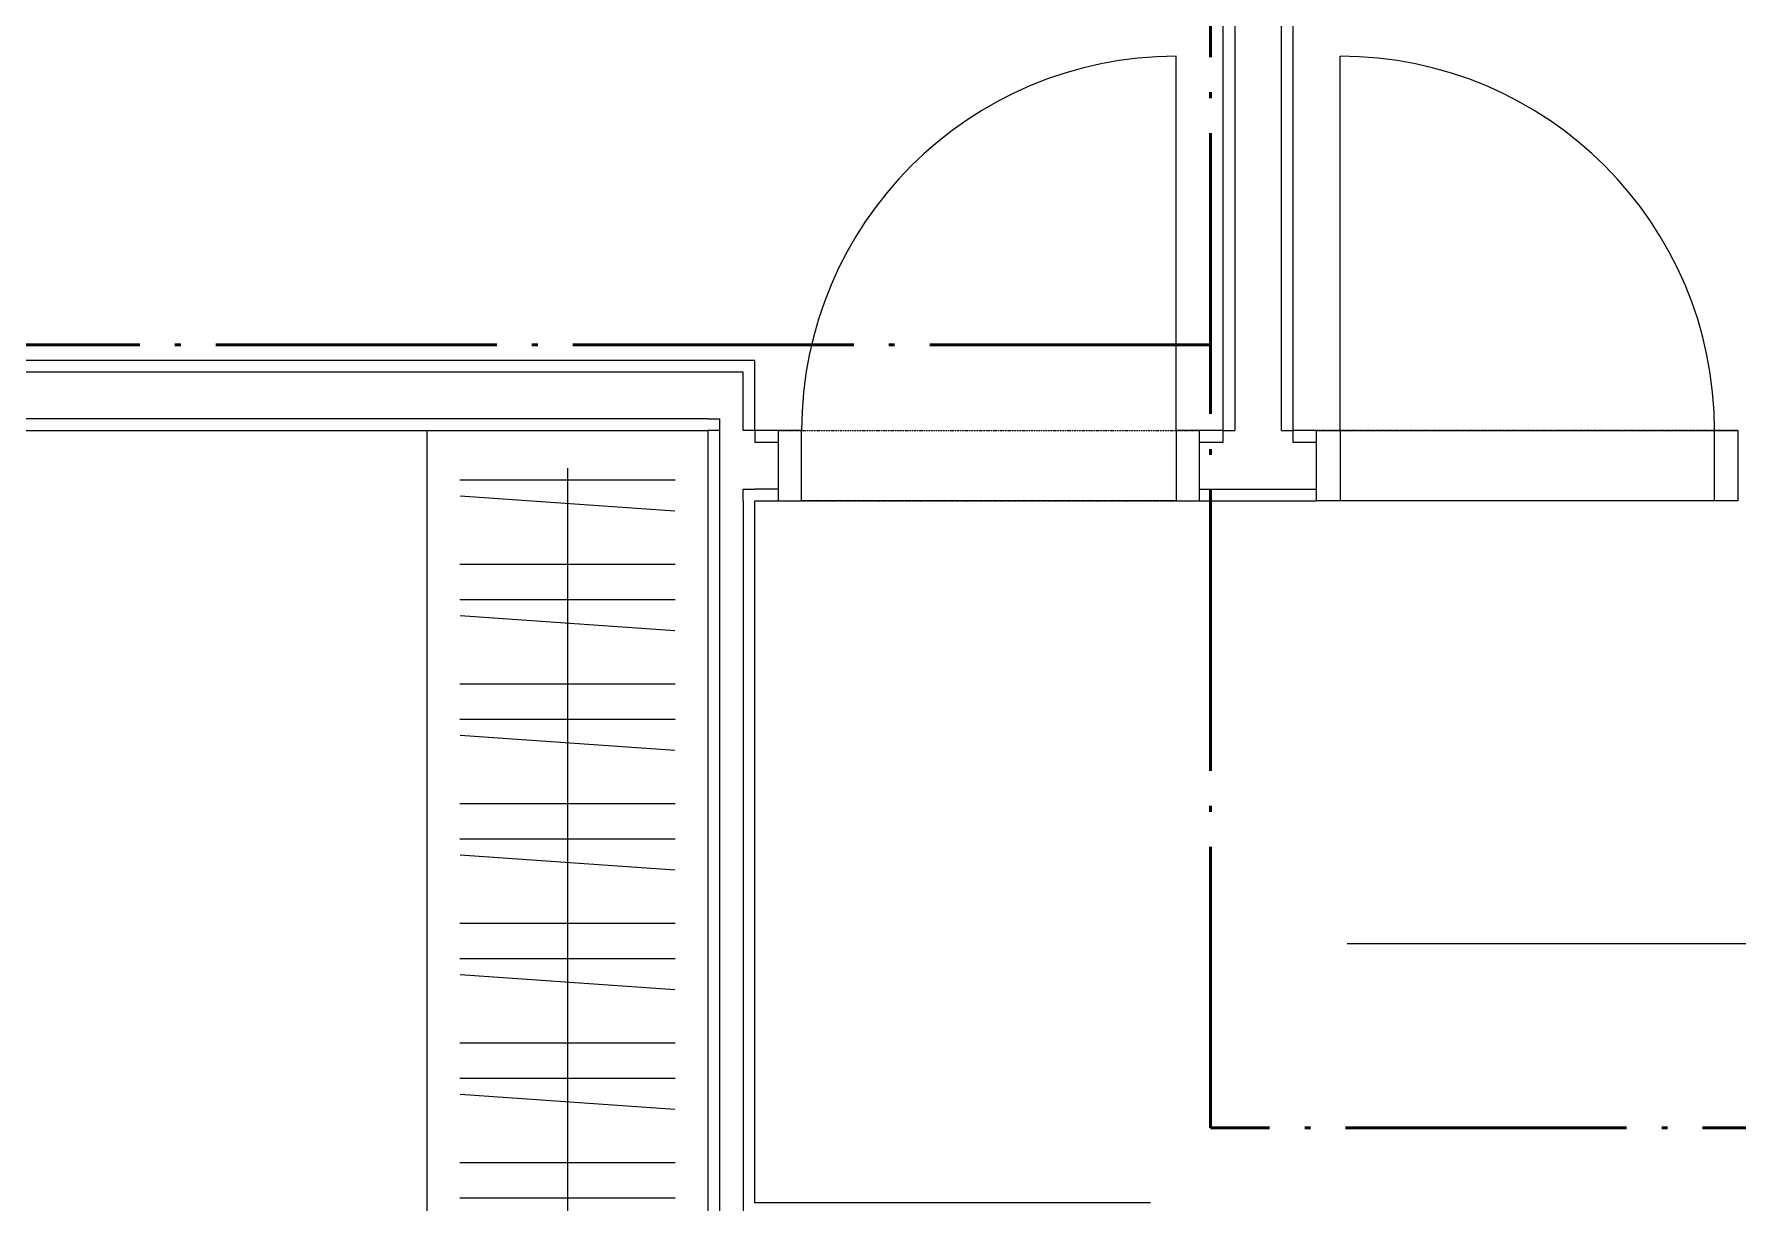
# Model space of a CAD drawing. Header units: millimetres. Extents: x 2377 to 264466, y -28213 to 61616.
# Drawn here: x 8828 to 12468, y 11710 to 14207 of the extents above; entities that cross this region are included whole.
import ezdxf

# ---------------------------------------------------------------- set-up
doc = ezdxf.new("R2010")
doc.units = ezdxf.units.MM
doc.linetypes.add('ACAD_ISO04W100', pattern=[30.5, 24, -3, 0.5, -3])
doc.linetypes.add('Bodkočiarkovaná 3mm', pattern=[5, 3, -1, 0, -1])
doc.layers.get('0').update_dxf_attribs({"color": 8})
for name, color, linetype, lineweight in [('Common Edges', 8, 'Continuous', 20), ('Dvere - nad rovinou rezu', 8, 'Bodkočiarkovaná 3mm', 9), ('Floors', 8, 'Continuous', 20), ('Frame_Mullion', 8, 'Continuous', 20), ('Furniture', 8, 'Continuous', 9), ('Plan Swing', 8, 'Continuous', 9), ('Walls', 8, 'Continuous', 25), ('ZTI- POPIS POTRUBIA', 7, 'Continuous', 18), ('ZTI- PRÍVOD STUDENEJ VODY', 5, 'ACAD_ISO04W100', 50)]:
    doc.layers.add(name, color=color, linetype=linetype, lineweight=lineweight)

# ---------------------------------------------------------------- blocks, each defined once
blk = doc.blocks.new('Dvere 1-kridlové obložkové plné - 800x1970 PZ-4832729-2NP _PRAC_')
at = {"layer": 'Dvere - nad rovinou rezu'}
for p, q in [((-450, 75), (450, 75)), ((-450, -75), (450, -75))]:
    blk.add_line(p, q, dxfattribs=at)
at = {"layer": 'Frame_Mullion'}
for p, q in [((-400, 75), (-450, 75)), ((-450, 75), (-450, -75)), ((-400, -75), (-400, 75)), ((450, 75), (400, 75)), ((400, 75), (400, -75)), ((450, -75), (450, 75)), ((-450, -75), (-400, -75)), ((400, -75), (450, -75))]:
    blk.add_line(p, q, dxfattribs=at)
at = {"layer": 'Plan Swing'}
blk.add_line((400, 75), (400, 875), dxfattribs=at)
blk.add_arc((400, 75), 800, 90, 180, dxfattribs=at)
blk = doc.blocks.new('Dvere 1-kridlové obložkové plné - 800x1970 PZ-4832842-2NP _PRAC_')
at = {"layer": 'Dvere - nad rovinou rezu'}
for p, q in [((-450, 75), (450, 75)), ((-450, -75), (450, -75))]:
    blk.add_line(p, q, dxfattribs=at)
at = {"layer": 'Frame_Mullion'}
for p, q in [((-450, 75), (-400, 75)), ((-450, -75), (-450, 75)), ((-400, 75), (-400, -75)), ((400, 75), (450, 75)), ((400, -75), (400, 75)), ((450, 75), (450, -75)), ((-400, -75), (-450, -75)), ((450, -75), (400, -75))]:
    blk.add_line(p, q, dxfattribs=at)
at = {"layer": 'Plan Swing'}
blk.add_line((400, -75), (400, -875), dxfattribs=at)
blk.add_arc((400, -75), 800, 180, 270, dxfattribs=at)
blk = doc.blocks.new('CS_Satnik - CS_Satnik-4916367-2NP _PRAC_')
at = {"layer": 'Furniture'}
for p, q in [((0, 0), (0, 600)), ((0, 600), (1950, 600)), ((1950, 600), (1950, 0)), ((105, 70), (105, 530)), ((139, 70.6), (171, 529.4)), ((285, 70), (285, 530)), ((360.7, 70), (360.7, 530)), ((394.7, 70.6), (426.8, 529.4)), ((540.7, 70), (540.7, 530)), ((616.4, 70), (616.4, 530)), ((650.4, 70.6), (682.5, 529.4)), ((796.4, 70), (796.4, 530)), ((872.1, 70), (872.1, 530)), ((906.1, 70.6), (938.2, 529.4)), ((1052.1, 70), (1052.1, 530)), ((1127.9, 70), (1127.9, 530)), ((1161.8, 70.6), (1193.9, 529.4)), ((1307.9, 70), (1307.9, 530)), ((1383.6, 70), (1383.6, 530)), ((1417.5, 70.6), (1449.6, 529.4)), ((1563.6, 70), (1563.6, 530)), ((1639.3, 70), (1639.3, 530)), ((1673.2, 70.6), (1705.3, 529.4)), ((1819.3, 70), (1819.3, 530)), ((80, 300), (1870, 300)), ((1950, 0), (0, 0))]:
    blk.add_line(p, q, dxfattribs=at)
blk = doc.blocks.new('2NP podklad')
at = {"layer": 'Common Edges', "color": 252}
for p, q in [((11492.7, 13359.7), (11492.7, 16359.7)), ((11392.7, 14259.7), (11392.7, 13359.7)), ((10342.7, 13484.7), (5592.7, 13484.7)), ((10342.7, 13359.7), (10342.7, 13484.7)), ((10267.7, 13384.7), (5592.7, 13384.7)), ((10267.7, 13384.7), (10292.7, 13384.7)), ((10292.7, 13359.7), (10267.7, 13359.7)), ((10292.7, 11409.7), (10292.7, 13384.7)), ((10367.7, 13359.7), (10342.7, 13359.7)), ((10367.7, 13359.7), (10367.7, 13334.7)), ((11367.7, 13359.7), (11367.7, 13334.7)), ((11367.7, 13359.7), (11392.7, 13359.7)), ((11492.7, 13359.7), (11517.7, 13359.7)), ((11517.7, 13334.7), (11517.7, 13359.7)), ((10417.7, 13334.7), (10367.7, 13334.7)), ((11367.7, 13334.7), (11317.7, 13334.7)), ((11567.7, 13334.7), (11517.7, 13334.7)), ((10342.7, 13234.7), (10367.7, 13234.7)), ((10342.7, 13209.7), (10342.7, 13234.7)), ((10417.7, 13234.7), (10367.7, 13234.7)), ((11317.7, 13234.7), (11567.7, 13234.7)), ((10342.7, 13209.7), (10342.7, 11684.7))]:
    blk.add_line(p, q, dxfattribs=at)
at = {"layer": 'Floors', "color": 252}
for p, q in [((11617.7, 13359.7), (12417.7, 13359.7)), ((11267.7, 13209.7), (10467.7, 13209.7)), ((12417.7, 13209.7), (11617.7, 13209.7))]:
    blk.add_line(p, q, dxfattribs=at)
at = {"layer": 'Walls', "color": 252}
for p, q in [((11517.7, 13359.7), (11517.7, 16359.7)), ((11367.7, 14259.7), (11367.7, 13359.7)), ((10367.7, 13509.7), (5592.7, 13509.7)), ((10367.7, 13359.7), (10367.7, 13509.7)), ((5476.7, 13359.7), (10267.7, 13359.7)), ((10267.7, 13359.7), (10267.7, 11409.7)), ((10417.7, 13359.7), (10367.7, 13359.7)), ((11367.7, 13359.7), (11317.7, 13359.7)), ((11567.7, 13359.7), (11517.7, 13359.7)), ((10367.7, 13209.7), (10417.7, 13209.7)), ((10367.7, 11709.7), (10367.7, 13209.7)), ((11317.7, 13209.7), (11567.7, 13209.7)), ((11212.7, 11709.7), (10367.7, 11709.7))]:
    blk.add_line(p, q, dxfattribs=at)
at = {"layer": 'Frame_Mullion', "color": 252}
blk.add_blockref('Dvere 1-kridlové obložkové plné - 800x1970 PZ-4832729-2NP _PRAC_', (10867.7, 13284.7), dxfattribs=at)
at = {"layer": 'Frame_Mullion', "color": 252, "rotation": 180}
blk.add_blockref('Dvere 1-kridlové obložkové plné - 800x1970 PZ-4832842-2NP _PRAC_', (12017.7, 13284.7), dxfattribs=at)
at = {"layer": 'Furniture', "color": 252, "rotation": 270}
blk.add_blockref('CS_Satnik - CS_Satnik-4916367-2NP _PRAC_', (9667.7, 13359.7), dxfattribs=at)

msp = doc.modelspace()

# ---------------------------------------------------------------- block references
at = {"color": 0}
msp.add_blockref('2NP podklad', (0, 0), dxfattribs=at)

# ---------------------------------------------------------------- next in the draw order: linework, layer by layer
at = {"layer": 'ZTI- POPIS POTRUBIA', "ltscale": 10, "transparency": 33554687}
msp.add_line((13317.4, 12263.2), (11633, 12263.2), dxfattribs=at)
at = {"layer": 'ZTI- PRÍVOD STUDENEJ VODY', "ltscale": 25}
for points in [[(11341.4, 13543.3), (5657.8, 13543.3), (5657.8, 16410.3)], [(30529.8, 8636), (30529.8, 11870.3), (11341.4, 11870.3), (11341.4, 14421.6)]]:
    msp.add_lwpolyline(points, dxfattribs=at)

doc.saveas('drawing.dxf')
